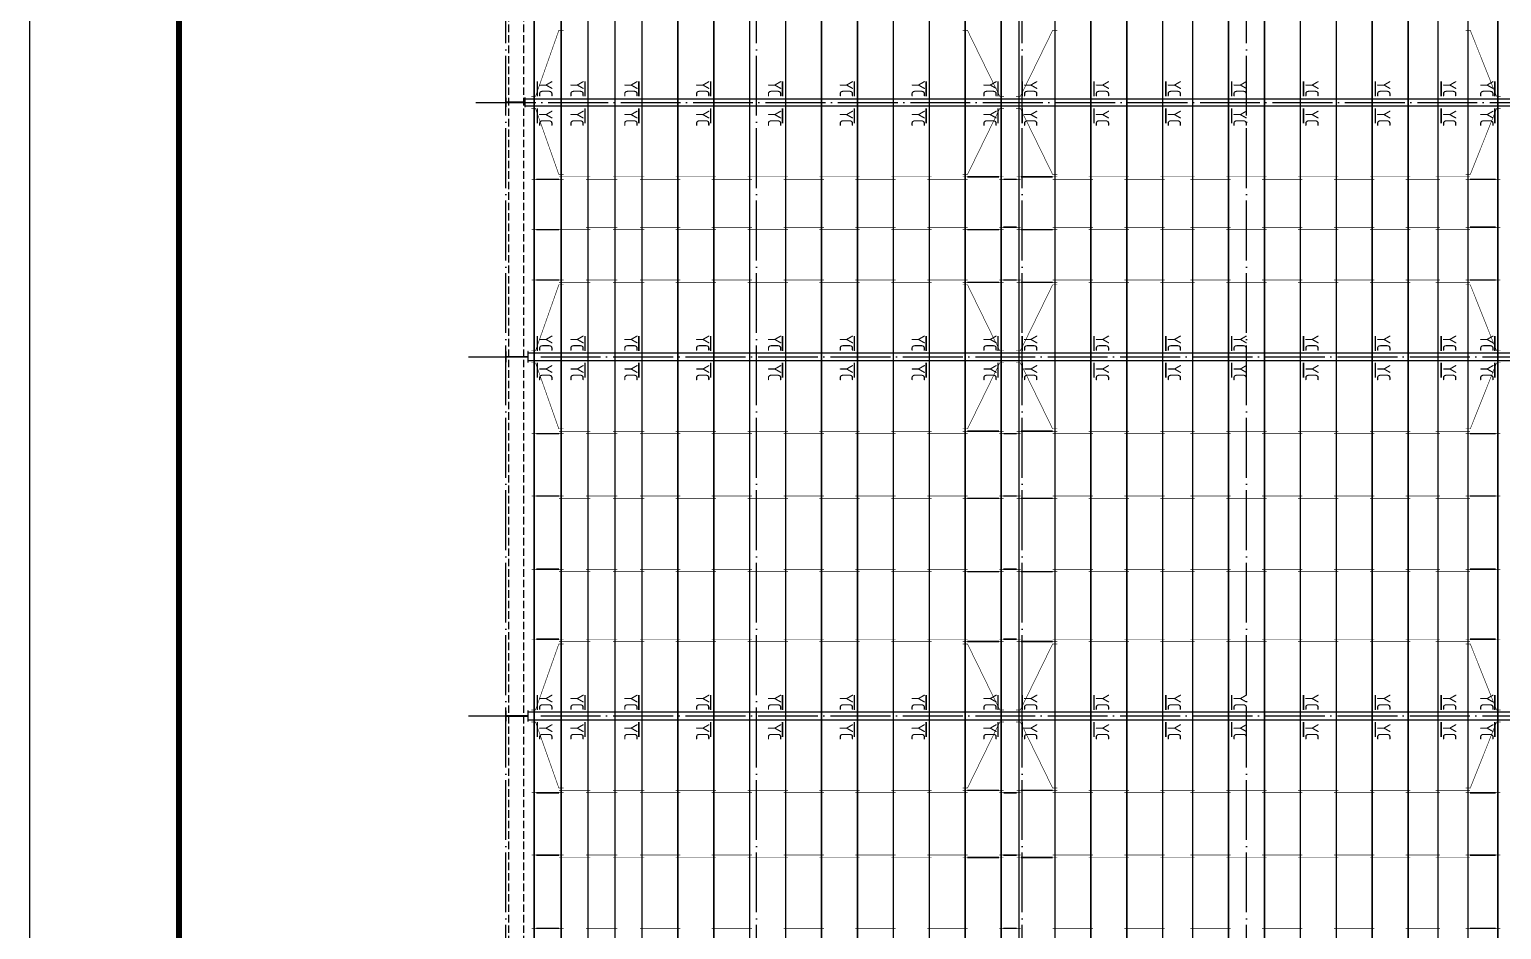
# Model space of a CAD drawing. Extents: x 69728788 to 150676229, y 15322671 to 43663798.
# Drawn here: x 75107584 to 75156773, y 20312948 to 20343024 of the extents above; entities that cross this region are included whole.
import ezdxf

# ---------------------------------------------------------------- set-up
doc = ezdxf.new("R2010")
doc.units = 0
doc.header["$LTSCALE"] = 1000
doc.header["$MEASUREMENT"] = 0
doc.linetypes.add('DASH', pattern=[0.35, 0.25, -0.1])
doc.linetypes.add('DOTE', pattern=[2.42, 2, -0.2, 0.02, -0.2])
for name, color, linetype in [('10014', 2, 'CONTINUOUS'), ('DOTE', 251, 'DOTE'), ('PUB_TITLE', 4, 'CONTINUOUS'), ('屋面隅撑', 1, 'CONTINUOUS'), ('檩条拉条', 253, 'CONTINUOUS'), ('钢柱', 3, 'CONTINUOUS'), ('钢梁', 97, 'CONTINUOUS')]:
    doc.layers.add(name, color=color, linetype=linetype)
doc.styles.add('TSSD_Rein', font='atssdeng.shx', dxfattribs={"width": 0.7, "bigfont": 'atssdchn.shx'})

msp = doc.modelspace()

# ---------------------------------------------------------------- linework, layer by layer
at = {"layer": '10014', "linetype": 'DASH'}
for points in [[(75123604.6, 20297085.2), (75123604.6, 20390085.2)], [(75124104.6, 20297085.2), (75124104.6, 20390085.2)]]:
    msp.add_lwpolyline(points, dxfattribs=at)
at = {"layer": '10014', "const_width": 50}
for points in [[(75124450.3, 20297085.2), (75124450.3, 20390085.2)], [(75125350.3, 20297085.2), (75125350.3, 20390085.2)], [(75126250.3, 20297085.2), (75126250.3, 20390085.2)], [(75127150.3, 20297085.2), (75127150.3, 20390085.2)], [(75128050.3, 20297085.2), (75128050.3, 20390085.2)], [(75129250.3, 20297085.2), (75129250.3, 20390085.2)], [(75130450.3, 20297085.2), (75130450.3, 20390085.2)], [(75131650.3, 20297085.2), (75131650.3, 20390085.2)], [(75132850.3, 20297085.2), (75132850.3, 20390085.2)], [(75134050.3, 20297085.2), (75134050.3, 20390085.2)], [(75135250.3, 20297085.2), (75135250.3, 20390085.2)], [(75136450.3, 20297085.2), (75136450.3, 20390085.2)], [(75137650.3, 20297085.2), (75137650.3, 20390085.2)], [(75138850.3, 20297085.2), (75138850.3, 20390085.2)], [(75140050.3, 20297085.2), (75140050.3, 20390085.2)], [(75140650.3, 20297085.2), (75140650.3, 20390085.2)], [(75141850.3, 20297085.2), (75141850.3, 20390085.2)], [(75143050.3, 20297085.2), (75143050.3, 20390085.2)], [(75144250.3, 20297085.2), (75144250.3, 20390085.2)], [(75145450.3, 20297085.2), (75145450.3, 20390085.2)], [(75146450.3, 20297085.2), (75146450.3, 20390085.2)], [(75147650.3, 20297085.2), (75147650.3, 20390085.2)], [(75148850.3, 20297085.2), (75148850.3, 20390085.2)], [(75150050.3, 20297085.2), (75150050.3, 20390085.2)], [(75151250.3, 20297085.2), (75151250.3, 20390085.2)], [(75152450.3, 20297085.2), (75152450.3, 20390085.2)], [(75153650.3, 20297085.2), (75153650.3, 20390085.2)], [(75154650.3, 20297085.2), (75154650.3, 20390085.2)], [(75155650.3, 20297085.2), (75155650.3, 20390085.2)], [(75156650.3, 20297085.2), (75156650.3, 20390085.2)]]:
    msp.add_lwpolyline(points, dxfattribs=at)
at = {"layer": 'DOTE'}
for p, q in [((75123500.5, 20296585.2), (75123500.5, 20390585.2)), ((75131875.5, 20296585.2), (75131875.5, 20378735.9)), ((75140750.5, 20296585.2), (75140750.5, 20378725.4)), ((75148250.5, 20296585.2), (75148250.5, 20376808.7)), ((75122500.5, 20340585.2), (75232250.5, 20340585.2)), ((75122250.5, 20332085.2), (75232225.5, 20332085.2)), ((75122250.5, 20320085.2), (75232250.5, 20320085.2))]:
    msp.add_line(p, q, dxfattribs=at)
at = {"layer": 'PUB_TITLE'}
msp.add_lwpolyline([(75107584.3, 20282902.8), (75275784.3, 20282902.8), (75275784.3, 20401702.8), (75107584.3, 20401702.8)], close=True, dxfattribs=at)
at = {"layer": 'PUB_TITLE', "const_width": 200}
msp.add_lwpolyline([(75112584.3, 20284902.8), (75273784.3, 20284902.8), (75273784.3, 20399702.8), (75112584.3, 20399702.8)], close=True, dxfattribs=at)
at = {"layer": '屋面隅撑', "const_width": 50}
for points in [[(75124553.5, 20340785.2), (75124553.5, 20341285.2)], [(75126147.2, 20340785.2), (75126147.2, 20341285.2)], [(75127947.2, 20340785.2), (75127947.2, 20341285.2)], [(75130347.2, 20340785.2), (75130347.2, 20341285.2)], [(75132747.2, 20340785.2), (75132747.2, 20341285.2)], [(75135147.2, 20340785.2), (75135147.2, 20341285.2)], [(75137547.2, 20340785.2), (75137547.2, 20341285.2)], [(75139947.2, 20340785.2), (75139947.2, 20341285.2)], [(75140753.5, 20340785.2), (75140753.5, 20341285.2)], [(75143153.5, 20340785.2), (75143153.5, 20341285.2)], [(75145553.5, 20340785.2), (75145553.5, 20341285.2)], [(75147753.5, 20340785.2), (75147753.5, 20341285.2)], [(75150153.5, 20340785.2), (75150153.5, 20341285.2)], [(75152553.5, 20340785.2), (75152553.5, 20341285.2)], [(75154753.5, 20340785.2), (75154753.5, 20341285.2)], [(75156547.2, 20340785.2), (75156547.2, 20341285.2)], [(75124553.5, 20340385.2), (75124553.5, 20339885.2)], [(75126147.2, 20340385.2), (75126147.2, 20339885.2)], [(75127947.2, 20340385.2), (75127947.2, 20339885.2)], [(75130347.2, 20340385.2), (75130347.2, 20339885.2)], [(75132747.2, 20340385.2), (75132747.2, 20339885.2)], [(75135147.2, 20340385.2), (75135147.2, 20339885.2)], [(75137547.2, 20340385.2), (75137547.2, 20339885.2)], [(75139947.2, 20340385.2), (75139947.2, 20339885.2)], [(75140753.5, 20340385.2), (75140753.5, 20339885.2)], [(75143153.5, 20340385.2), (75143153.5, 20339885.2)], [(75145553.5, 20340385.2), (75145553.5, 20339885.2)], [(75147753.5, 20340385.2), (75147753.5, 20339885.2)], [(75150153.5, 20340385.2), (75150153.5, 20339885.2)], [(75152553.5, 20340385.2), (75152553.5, 20339885.2)], [(75154753.5, 20340385.2), (75154753.5, 20339885.2)], [(75156547.2, 20340385.2), (75156547.2, 20339885.2)], [(75124553.5, 20332285.2), (75124553.5, 20332785.2)], [(75126147.2, 20332285.2), (75126147.2, 20332785.2)], [(75127947.2, 20332285.2), (75127947.2, 20332785.2)], [(75130347.2, 20332285.2), (75130347.2, 20332785.2)], [(75132747.2, 20332285.2), (75132747.2, 20332785.2)], [(75135147.2, 20332285.2), (75135147.2, 20332785.2)], [(75137547.2, 20332285.2), (75137547.2, 20332785.2)], [(75139947.2, 20332285.2), (75139947.2, 20332785.2)], [(75140753.5, 20332285.2), (75140753.5, 20332785.2)], [(75143153.5, 20332285.2), (75143153.5, 20332785.2)], [(75145553.5, 20332285.2), (75145553.5, 20332785.2)], [(75147753.5, 20332285.2), (75147753.5, 20332785.2)], [(75150153.5, 20332285.2), (75150153.5, 20332785.2)], [(75152553.5, 20332285.2), (75152553.5, 20332785.2)], [(75154753.5, 20332285.2), (75154753.5, 20332785.2)], [(75156547.2, 20332285.2), (75156547.2, 20332785.2)], [(75124553.5, 20331885.2), (75124553.5, 20331385.2)], [(75126147.2, 20331885.2), (75126147.2, 20331385.2)], [(75127947.2, 20331885.2), (75127947.2, 20331385.2)], [(75130347.2, 20331885.2), (75130347.2, 20331385.2)], [(75132747.2, 20331885.2), (75132747.2, 20331385.2)], [(75135147.2, 20331885.2), (75135147.2, 20331385.2)], [(75137547.2, 20331885.2), (75137547.2, 20331385.2)], [(75139947.2, 20331885.2), (75139947.2, 20331385.2)], [(75140753.5, 20331885.2), (75140753.5, 20331385.2)], [(75143153.5, 20331885.2), (75143153.5, 20331385.2)], [(75145553.5, 20331885.2), (75145553.5, 20331385.2)], [(75147753.5, 20331885.2), (75147753.5, 20331385.2)], [(75150153.5, 20331885.2), (75150153.5, 20331385.2)], [(75152553.5, 20331885.2), (75152553.5, 20331385.2)], [(75154753.5, 20331885.2), (75154753.5, 20331385.2)], [(75156547.2, 20331885.2), (75156547.2, 20331385.2)], [(75124553.5, 20320285.2), (75124553.5, 20320785.2)], [(75126147.2, 20320285.2), (75126147.2, 20320785.2)], [(75127947.2, 20320285.2), (75127947.2, 20320785.2)], [(75130347.2, 20320285.2), (75130347.2, 20320785.2)], [(75132747.2, 20320285.2), (75132747.2, 20320785.2)], [(75135147.2, 20320285.2), (75135147.2, 20320785.2)], [(75137547.2, 20320285.2), (75137547.2, 20320785.2)], [(75139947.2, 20320285.2), (75139947.2, 20320785.2)], [(75140753.5, 20320285.2), (75140753.5, 20320785.2)], [(75143153.5, 20320285.2), (75143153.5, 20320785.2)], [(75145553.5, 20320285.2), (75145553.5, 20320785.2)], [(75147753.5, 20320285.2), (75147753.5, 20320785.2)], [(75150153.5, 20320285.2), (75150153.5, 20320785.2)], [(75152553.5, 20320285.2), (75152553.5, 20320785.2)], [(75154753.5, 20320285.2), (75154753.5, 20320785.2)], [(75156547.2, 20320285.2), (75156547.2, 20320785.2)], [(75124553.5, 20319885.2), (75124553.5, 20319385.2)], [(75126147.2, 20319885.2), (75126147.2, 20319385.2)], [(75127947.2, 20319885.2), (75127947.2, 20319385.2)], [(75130347.2, 20319885.2), (75130347.2, 20319385.2)], [(75132747.2, 20319885.2), (75132747.2, 20319385.2)], [(75135147.2, 20319885.2), (75135147.2, 20319385.2)], [(75137547.2, 20319885.2), (75137547.2, 20319385.2)], [(75139947.2, 20319885.2), (75139947.2, 20319385.2)], [(75140753.5, 20319885.2), (75140753.5, 20319385.2)], [(75143153.5, 20319885.2), (75143153.5, 20319385.2)], [(75145553.5, 20319885.2), (75145553.5, 20319385.2)], [(75147753.5, 20319885.2), (75147753.5, 20319385.2)], [(75150153.5, 20319885.2), (75150153.5, 20319385.2)], [(75152553.5, 20319885.2), (75152553.5, 20319385.2)], [(75154753.5, 20319885.2), (75154753.5, 20319385.2)], [(75156547.2, 20319885.2), (75156547.2, 20319385.2)]]:
    msp.add_lwpolyline(points, dxfattribs=at)
at = {"layer": '檩条拉条', "color": 1}
for points, const_width in [([(75124352.4, 20340785.2), (75124493.2, 20340785.2), (75125272.7, 20342991.8), (75125429.4, 20342991.8)], 20), ([(75140148.3, 20340785.2), (75140007.5, 20340785.2), (75138928, 20342991.8), (75138771.3, 20342991.8)], 20), ([(75140552.4, 20340785.2), (75140693.2, 20340785.2), (75141772.7, 20342991.8), (75141929.4, 20342991.8)], 20), ([(75156748.3, 20340785.2), (75156607.5, 20340785.2), (75155728, 20342991.8), (75155571.3, 20342991.8)], 20), ([(75124352.4, 20340385.2), (75124493.2, 20340385.2), (75125272.7, 20338178.6), (75125429.4, 20338178.6)], 20), ([(75140148.3, 20340385.2), (75140007.5, 20340385.2), (75138928, 20338178.6), (75138771.3, 20338178.6)], 20), ([(75140552.4, 20340385.2), (75140693.2, 20340385.2), (75141772.7, 20338178.6), (75141929.4, 20338178.6)], 20), ([(75156748.3, 20340385.2), (75156607.5, 20340385.2), (75155728, 20338178.6), (75155571.3, 20338178.6)], 20), ([(75125429.4, 20338018.6), (75124365.7, 20338018.6)], 20), ([(75124519.3, 20338018.6), (75125279.1, 20338018.6)], 50), ([(75126329, 20338098.6), (75125280.9, 20338098.6)], 20), ([(75127229, 20338018.6), (75126180.9, 20338018.6)], 20), ([(75128129, 20338098.6), (75127080.9, 20338098.6)], 20), ([(75129329, 20338018.6), (75127980.9, 20338018.6)], 20), ([(75130529, 20338098.6), (75129180.9, 20338098.6)], 20), ([(75131729, 20338018.6), (75130380.9, 20338018.6)], 20), ([(75132929, 20338098.6), (75131580.9, 20338098.6)], 20), ([(75134129, 20338018.6), (75132780.9, 20338018.6)], 20), ([(75135329, 20338098.6), (75133980.9, 20338098.6)], 20), ([(75136529, 20338018.6), (75135180.9, 20338018.6)], 20), ([(75137729, 20338098.6), (75136380.9, 20338098.6)], 20), ([(75138929, 20338018.6), (75137580.9, 20338018.6)], 20), ([(75138771.3, 20338098.6), (75140135, 20338098.6)], 20), ([(75139981.3, 20338098.6), (75138921.6, 20338098.6)], 50), ([(75140699.5, 20338018.6), (75139996.5, 20338018.6)], 20), ([(75140699.5, 20338018.6), (75139996.5, 20338018.6)], 20), ([(75140699.5, 20338018.6), (75139996.5, 20338018.6)], 20), ([(75140001.2, 20338018.6), (75140704.2, 20338018.6)], 20), ([(75140001.2, 20338018.6), (75140704.2, 20338018.6)], 20), ([(75140576.1, 20338018.6), (75140137.9, 20338018.6)], 50), ([(75141929.4, 20338098.6), (75140565.7, 20338098.6)], 20), ([(75140719.3, 20338098.6), (75141779.1, 20338098.6)], 50), ([(75141771.7, 20338018.6), (75143119.8, 20338018.6)], 20), ([(75142971.7, 20338098.6), (75144319.8, 20338098.6)], 20), ([(75144171.7, 20338018.6), (75145519.8, 20338018.6)], 20), ([(75145371.7, 20338098.6), (75146519.8, 20338098.6)], 20), ([(75146371.7, 20338018.6), (75147719.8, 20338018.6)], 20), ([(75147571.7, 20338098.6), (75148919.8, 20338098.6)], 20), ([(75148771.7, 20338018.6), (75150119.8, 20338018.6)], 20), ([(75149971.7, 20338098.6), (75151319.8, 20338098.6)], 20), ([(75151171.7, 20338018.6), (75152519.8, 20338018.6)], 20), ([(75152371.7, 20338098.6), (75153719.8, 20338098.6)], 20), ([(75153571.7, 20338018.6), (75154719.8, 20338018.6)], 20), ([(75154571.7, 20338098.6), (75155719.8, 20338098.6)], 20), ([(75155571.3, 20338018.6), (75156735, 20338018.6)], 20), ([(75156581.3, 20338018.6), (75155721.6, 20338018.6)], 50), ([(75140124.6, 20336415.2), (75140562.8, 20336415.2)], 50), ([(75140124.6, 20336415.2), (75140562.8, 20336415.2)], 50), ([(75140124.6, 20336415.2), (75140562.8, 20336415.2)], 50), ([(75140576.1, 20336415.2), (75140137.9, 20336415.2)], 50), ([(75140576.1, 20336415.2), (75140137.9, 20336415.2)], 50), ([(75156581.3, 20336415.2), (75155721.6, 20336415.2)], 50), ([(75125429.4, 20336335.2), (75124365.7, 20336335.2)], 20), ([(75124519.3, 20336335.2), (75125279.1, 20336335.2)], 50), ([(75126329, 20336335.2), (75125280.9, 20336335.2)], 20), ([(75127229, 20336415.2), (75126180.9, 20336415.2)], 20), ([(75128129, 20336335.2), (75127080.9, 20336335.2)], 20), ([(75129329, 20336415.2), (75127980.9, 20336415.2)], 20), ([(75130529, 20336335.2), (75129180.9, 20336335.2)], 20), ([(75131729, 20336415.2), (75130380.9, 20336415.2)], 20), ([(75132929, 20336335.2), (75131580.9, 20336335.2)], 20), ([(75134129, 20336415.2), (75132780.9, 20336415.2)], 20), ([(75135329, 20336335.2), (75133980.9, 20336335.2)], 20), ([(75136529, 20336415.2), (75135180.9, 20336415.2)], 20), ([(75137729, 20336335.2), (75136380.9, 20336335.2)], 20), ([(75138929, 20336415.2), (75137580.9, 20336415.2)], 20), ([(75138771.3, 20336335.2), (75140135, 20336335.2)], 20), ([(75139981.3, 20336335.2), (75138921.6, 20336335.2)], 50), ([(75140699.5, 20336415.2), (75139996.5, 20336415.2)], 20), ([(75140699.5, 20336415.2), (75139996.5, 20336415.2)], 20), ([(75140001.2, 20336415.2), (75140704.2, 20336415.2)], 20), ([(75141929.4, 20336335.2), (75140565.7, 20336335.2)], 20), ([(75140719.3, 20336335.2), (75141779.1, 20336335.2)], 50), ([(75141771.7, 20336415.2), (75143119.8, 20336415.2)], 20), ([(75142971.7, 20336335.2), (75144319.8, 20336335.2)], 20), ([(75144171.7, 20336415.2), (75145519.8, 20336415.2)], 20), ([(75145371.7, 20336335.2), (75146519.8, 20336335.2)], 20), ([(75146371.7, 20336415.2), (75147719.8, 20336415.2)], 20), ([(75147571.7, 20336335.2), (75148919.8, 20336335.2)], 20), ([(75148771.7, 20336415.2), (75150119.8, 20336415.2)], 20), ([(75149971.7, 20336335.2), (75151319.8, 20336335.2)], 20), ([(75151171.7, 20336415.2), (75152519.8, 20336415.2)], 20), ([(75152371.7, 20336335.2), (75153719.8, 20336335.2)], 20), ([(75153571.7, 20336415.2), (75154719.8, 20336415.2)], 20), ([(75154571.7, 20336335.2), (75155719.8, 20336335.2)], 20), ([(75155571.3, 20336415.2), (75156735, 20336415.2)], 20), ([(75124352.4, 20332285.2), (75124493.2, 20332285.2), (75125272.7, 20334491.8), (75125429.4, 20334491.8)], 20), ([(75125429.4, 20334651.8), (75124365.7, 20334651.8)], 20), ([(75124519.3, 20334651.8), (75125279.1, 20334651.8)], 50), ([(75126329, 20334571.8), (75125280.9, 20334571.8)], 20), ([(75127229, 20334651.8), (75126180.9, 20334651.8)], 20), ([(75128129, 20334571.8), (75127080.9, 20334571.8)], 20), ([(75129329, 20334651.8), (75127980.9, 20334651.8)], 20), ([(75130529, 20334571.8), (75129180.9, 20334571.8)], 20), ([(75131729, 20334651.8), (75130380.9, 20334651.8)], 20), ([(75132929, 20334571.8), (75131580.9, 20334571.8)], 20), ([(75134129, 20334651.8), (75132780.9, 20334651.8)], 20), ([(75135329, 20334571.8), (75133980.9, 20334571.8)], 20), ([(75136529, 20334651.8), (75135180.9, 20334651.8)], 20), ([(75137729, 20334571.8), (75136380.9, 20334571.8)], 20), ([(75138929, 20334651.8), (75137580.9, 20334651.8)], 20), ([(75138771.3, 20334571.8), (75140135, 20334571.8)], 20), ([(75140148.3, 20332285.2), (75140007.5, 20332285.2), (75138928, 20334491.8), (75138771.3, 20334491.8)], 20), ([(75139981.3, 20334571.8), (75138921.6, 20334571.8)], 50), ([(75140699.5, 20334651.8), (75139996.5, 20334651.8)], 20), ([(75140699.5, 20334651.8), (75139996.5, 20334651.8)], 20), ([(75140001.2, 20334651.8), (75140704.2, 20334651.8)], 20), ([(75140124.6, 20334651.8), (75140562.8, 20334651.8)], 50), ([(75140124.6, 20334651.8), (75140562.8, 20334651.8)], 50), ([(75140124.6, 20334651.8), (75140562.8, 20334651.8)], 50), ([(75140576.1, 20334651.8), (75140137.9, 20334651.8)], 50), ([(75140576.1, 20334651.8), (75140137.9, 20334651.8)], 50), ([(75140552.4, 20332285.2), (75140693.2, 20332285.2), (75141772.7, 20334491.8), (75141929.4, 20334491.8)], 20), ([(75141929.4, 20334571.8), (75140565.7, 20334571.8)], 20), ([(75140719.3, 20334571.8), (75141779.1, 20334571.8)], 50), ([(75141771.7, 20334651.8), (75143119.8, 20334651.8)], 20), ([(75142971.7, 20334571.8), (75144319.8, 20334571.8)], 20), ([(75144171.7, 20334651.8), (75145519.8, 20334651.8)], 20), ([(75145371.7, 20334571.8), (75146519.8, 20334571.8)], 20), ([(75146371.7, 20334651.8), (75147719.8, 20334651.8)], 20), ([(75147571.7, 20334571.8), (75148919.8, 20334571.8)], 20), ([(75148771.7, 20334651.8), (75150119.8, 20334651.8)], 20), ([(75149971.7, 20334571.8), (75151319.8, 20334571.8)], 20), ([(75151171.7, 20334651.8), (75152519.8, 20334651.8)], 20), ([(75152371.7, 20334571.8), (75153719.8, 20334571.8)], 20), ([(75153571.7, 20334651.8), (75154719.8, 20334651.8)], 20), ([(75154571.7, 20334571.8), (75155719.8, 20334571.8)], 20), ([(75155571.3, 20334651.8), (75156735, 20334651.8)], 20), ([(75156748.3, 20332285.2), (75156607.5, 20332285.2), (75155728, 20334491.8), (75155571.3, 20334491.8)], 20), ([(75156581.3, 20334651.8), (75155721.6, 20334651.8)], 50), ([(75124352.4, 20331885.2), (75124493.2, 20331885.2), (75125272.7, 20329678.6), (75125429.4, 20329678.6)], 20), ([(75140148.3, 20331885.2), (75140007.5, 20331885.2), (75138928, 20329678.6), (75138771.3, 20329678.6)], 20), ([(75140552.4, 20331885.2), (75140693.2, 20331885.2), (75141772.7, 20329678.6), (75141929.4, 20329678.6)], 20), ([(75156748.3, 20331885.2), (75156607.5, 20331885.2), (75155728, 20329678.6), (75155571.3, 20329678.6)], 20), ([(75126329, 20329598.6), (75125280.9, 20329598.6)], 20), ([(75128129, 20329598.6), (75127080.9, 20329598.6)], 20), ([(75130529, 20329598.6), (75129180.9, 20329598.6)], 20), ([(75132929, 20329598.6), (75131580.9, 20329598.6)], 20), ([(75135329, 20329598.6), (75133980.9, 20329598.6)], 20), ([(75137729, 20329598.6), (75136380.9, 20329598.6)], 20), ([(75138771.3, 20329598.6), (75140135, 20329598.6)], 20), ([(75139981.3, 20329598.6), (75138921.6, 20329598.6)], 50), ([(75141929.4, 20329598.6), (75140565.7, 20329598.6)], 20), ([(75140719.3, 20329598.6), (75141779.1, 20329598.6)], 50), ([(75142971.7, 20329598.6), (75144319.8, 20329598.6)], 20), ([(75145371.7, 20329598.6), (75146519.8, 20329598.6)], 20), ([(75147571.7, 20329598.6), (75148919.8, 20329598.6)], 20), ([(75149971.7, 20329598.6), (75151319.8, 20329598.6)], 20), ([(75152371.7, 20329598.6), (75153719.8, 20329598.6)], 20), ([(75154571.7, 20329598.6), (75155719.8, 20329598.6)], 20), ([(75125429.4, 20329518.6), (75124365.7, 20329518.6)], 20), ([(75124519.3, 20329518.6), (75125279.1, 20329518.6)], 50), ([(75127229, 20329518.6), (75126180.9, 20329518.6)], 20), ([(75129329, 20329518.6), (75127980.9, 20329518.6)], 20), ([(75131729, 20329518.6), (75130380.9, 20329518.6)], 20), ([(75134129, 20329518.6), (75132780.9, 20329518.6)], 20), ([(75136529, 20329518.6), (75135180.9, 20329518.6)], 20), ([(75138929, 20329518.6), (75137580.9, 20329518.6)], 20), ([(75140699.5, 20329518.6), (75139996.5, 20329518.6)], 20), ([(75140699.5, 20329518.6), (75139996.5, 20329518.6)], 20), ([(75140699.5, 20329518.6), (75139996.5, 20329518.6)], 20), ([(75140001.2, 20329518.6), (75140704.2, 20329518.6)], 20), ([(75140001.2, 20329518.6), (75140704.2, 20329518.6)], 20), ([(75140576.1, 20329518.6), (75140137.9, 20329518.6)], 50), ([(75141771.7, 20329518.6), (75143119.8, 20329518.6)], 20), ([(75144171.7, 20329518.6), (75145519.8, 20329518.6)], 20), ([(75146371.7, 20329518.6), (75147719.8, 20329518.6)], 20), ([(75148771.7, 20329518.6), (75150119.8, 20329518.6)], 20), ([(75151171.7, 20329518.6), (75152519.8, 20329518.6)], 20), ([(75153571.7, 20329518.6), (75154719.8, 20329518.6)], 20), ([(75155571.3, 20329518.6), (75156735, 20329518.6)], 20), ([(75156581.3, 20329518.6), (75155721.6, 20329518.6)], 50), ([(75125429.4, 20327435.2), (75124365.7, 20327435.2)], 20), ([(75124519.3, 20327435.2), (75125279.1, 20327435.2)], 50), ([(75126329, 20327355.2), (75125280.9, 20327355.2)], 20), ([(75127229, 20327435.2), (75126180.9, 20327435.2)], 20), ([(75128129, 20327355.2), (75127080.9, 20327355.2)], 20), ([(75129329, 20327435.2), (75127980.9, 20327435.2)], 20), ([(75130529, 20327355.2), (75129180.9, 20327355.2)], 20), ([(75131729, 20327435.2), (75130380.9, 20327435.2)], 20), ([(75132929, 20327355.2), (75131580.9, 20327355.2)], 20), ([(75134129, 20327435.2), (75132780.9, 20327435.2)], 20), ([(75135329, 20327355.2), (75133980.9, 20327355.2)], 20), ([(75136529, 20327435.2), (75135180.9, 20327435.2)], 20), ([(75137729, 20327355.2), (75136380.9, 20327355.2)], 20), ([(75138929, 20327435.2), (75137580.9, 20327435.2)], 20), ([(75138771.3, 20327355.2), (75140135, 20327355.2)], 20), ([(75139981.3, 20327355.2), (75138921.6, 20327355.2)], 50), ([(75140699.5, 20327435.2), (75139996.5, 20327435.2)], 20), ([(75140699.5, 20327435.2), (75139996.5, 20327435.2)], 20), ([(75140001.2, 20327435.2), (75140704.2, 20327435.2)], 20), ([(75140124.6, 20327435.2), (75140562.8, 20327435.2)], 50), ([(75140124.6, 20327435.2), (75140562.8, 20327435.2)], 50), ([(75140124.6, 20327435.2), (75140562.8, 20327435.2)], 50), ([(75140576.1, 20327435.2), (75140137.9, 20327435.2)], 50), ([(75140576.1, 20327435.2), (75140137.9, 20327435.2)], 50), ([(75141929.4, 20327355.2), (75140565.7, 20327355.2)], 20), ([(75140719.3, 20327355.2), (75141779.1, 20327355.2)], 50), ([(75141771.7, 20327435.2), (75143119.8, 20327435.2)], 20), ([(75142971.7, 20327355.2), (75144319.8, 20327355.2)], 20), ([(75144171.7, 20327435.2), (75145519.8, 20327435.2)], 20), ([(75145371.7, 20327355.2), (75146519.8, 20327355.2)], 20), ([(75146371.7, 20327435.2), (75147719.8, 20327435.2)], 20), ([(75147571.7, 20327355.2), (75148919.8, 20327355.2)], 20), ([(75148771.7, 20327435.2), (75150119.8, 20327435.2)], 20), ([(75149971.7, 20327355.2), (75151319.8, 20327355.2)], 20), ([(75151171.7, 20327435.2), (75152519.8, 20327435.2)], 20), ([(75152371.7, 20327355.2), (75153719.8, 20327355.2)], 20), ([(75153571.7, 20327435.2), (75154719.8, 20327435.2)], 20), ([(75154571.7, 20327355.2), (75155719.8, 20327355.2)], 20), ([(75155571.3, 20327435.2), (75156735, 20327435.2)], 20), ([(75156581.3, 20327435.2), (75155721.6, 20327435.2)], 50), ([(75125429.4, 20324988.4), (75124365.7, 20324988.4)], 20), ([(75124519.3, 20324988.4), (75125279.1, 20324988.4)], 50), ([(75126329, 20324908.4), (75125280.9, 20324908.4)], 20), ([(75127229, 20324988.4), (75126180.9, 20324988.4)], 20), ([(75128129, 20324908.4), (75127080.9, 20324908.4)], 20), ([(75129329, 20324988.4), (75127980.9, 20324988.4)], 20), ([(75130529, 20324908.4), (75129180.9, 20324908.4)], 20), ([(75131729, 20324988.4), (75130380.9, 20324988.4)], 20), ([(75132929, 20324908.4), (75131580.9, 20324908.4)], 20), ([(75134129, 20324988.4), (75132780.9, 20324988.4)], 20), ([(75135329, 20324908.4), (75133980.9, 20324908.4)], 20), ([(75136529, 20324988.4), (75135180.9, 20324988.4)], 20), ([(75137729, 20324908.4), (75136380.9, 20324908.4)], 20), ([(75138929, 20324988.4), (75137580.9, 20324988.4)], 20), ([(75138771.3, 20324908.4), (75140135, 20324908.4)], 20), ([(75139981.3, 20324908.4), (75138921.6, 20324908.4)], 50), ([(75140699.5, 20324988.4), (75139996.5, 20324988.4)], 20), ([(75140699.5, 20324988.4), (75139996.5, 20324988.4)], 20), ([(75140001.2, 20324988.4), (75140704.2, 20324988.4)], 20), ([(75140124.6, 20324988.4), (75140562.8, 20324988.4)], 50), ([(75140124.6, 20324988.4), (75140562.8, 20324988.4)], 50), ([(75140124.6, 20324988.4), (75140562.8, 20324988.4)], 50), ([(75140576.1, 20324988.4), (75140137.9, 20324988.4)], 50), ([(75140576.1, 20324988.4), (75140137.9, 20324988.4)], 50), ([(75141929.4, 20324908.4), (75140565.7, 20324908.4)], 20), ([(75140719.3, 20324908.4), (75141779.1, 20324908.4)], 50), ([(75141771.7, 20324988.4), (75143119.8, 20324988.4)], 20), ([(75142971.7, 20324908.4), (75144319.8, 20324908.4)], 20), ([(75144171.7, 20324988.4), (75145519.8, 20324988.4)], 20), ([(75145371.7, 20324908.4), (75146519.8, 20324908.4)], 20), ([(75146371.7, 20324988.4), (75147719.8, 20324988.4)], 20), ([(75147571.7, 20324908.4), (75148919.8, 20324908.4)], 20), ([(75148771.7, 20324988.4), (75150119.8, 20324988.4)], 20), ([(75149971.7, 20324908.4), (75151319.8, 20324908.4)], 20), ([(75151171.7, 20324988.4), (75152519.8, 20324988.4)], 20), ([(75152371.7, 20324908.4), (75153719.8, 20324908.4)], 20), ([(75153571.7, 20324988.4), (75154719.8, 20324988.4)], 20), ([(75154571.7, 20324908.4), (75155719.8, 20324908.4)], 20), ([(75155571.3, 20324988.4), (75156735, 20324988.4)], 20), ([(75156581.3, 20324988.4), (75155721.6, 20324988.4)], 50), ([(75124519.3, 20322651.8), (75125279.1, 20322651.8)], 50), ([(75140124.6, 20322651.8), (75140562.8, 20322651.8)], 50), ([(75140124.6, 20322651.8), (75140562.8, 20322651.8)], 50), ([(75140124.6, 20322651.8), (75140562.8, 20322651.8)], 50), ([(75140576.1, 20322651.8), (75140137.9, 20322651.8)], 50), ([(75140576.1, 20322651.8), (75140137.9, 20322651.8)], 50), ([(75156581.3, 20322651.8), (75155721.6, 20322651.8)], 50), ([(75124352.4, 20320285.2), (75124493.2, 20320285.2), (75125272.7, 20322491.8), (75125429.4, 20322491.8)], 20), ([(75125429.4, 20322651.8), (75124365.7, 20322651.8)], 20), ([(75126329, 20322571.8), (75125280.9, 20322571.8)], 20), ([(75127229, 20322651.8), (75126180.9, 20322651.8)], 20), ([(75128129, 20322571.8), (75127080.9, 20322571.8)], 20), ([(75129329, 20322651.8), (75127980.9, 20322651.8)], 20), ([(75130529, 20322571.8), (75129180.9, 20322571.8)], 20), ([(75131729, 20322651.8), (75130380.9, 20322651.8)], 20), ([(75132929, 20322571.8), (75131580.9, 20322571.8)], 20), ([(75134129, 20322651.8), (75132780.9, 20322651.8)], 20), ([(75135329, 20322571.8), (75133980.9, 20322571.8)], 20), ([(75136529, 20322651.8), (75135180.9, 20322651.8)], 20), ([(75137729, 20322571.8), (75136380.9, 20322571.8)], 20), ([(75138929, 20322651.8), (75137580.9, 20322651.8)], 20), ([(75138771.3, 20322571.8), (75140135, 20322571.8)], 20), ([(75140148.3, 20320285.2), (75140007.5, 20320285.2), (75138928, 20322491.8), (75138771.3, 20322491.8)], 20), ([(75139981.3, 20322571.8), (75138921.6, 20322571.8)], 50), ([(75140699.5, 20322651.8), (75139996.5, 20322651.8)], 20), ([(75140699.5, 20322651.8), (75139996.5, 20322651.8)], 20), ([(75140001.2, 20322651.8), (75140704.2, 20322651.8)], 20), ([(75140552.4, 20320285.2), (75140693.2, 20320285.2), (75141772.7, 20322491.8), (75141929.4, 20322491.8)], 20), ([(75141929.4, 20322571.8), (75140565.7, 20322571.8)], 20), ([(75140719.3, 20322571.8), (75141779.1, 20322571.8)], 50), ([(75141771.7, 20322651.8), (75143119.8, 20322651.8)], 20), ([(75142971.7, 20322571.8), (75144319.8, 20322571.8)], 20), ([(75144171.7, 20322651.8), (75145519.8, 20322651.8)], 20), ([(75145371.7, 20322571.8), (75146519.8, 20322571.8)], 20), ([(75146371.7, 20322651.8), (75147719.8, 20322651.8)], 20), ([(75147571.7, 20322571.8), (75148919.8, 20322571.8)], 20), ([(75148771.7, 20322651.8), (75150119.8, 20322651.8)], 20), ([(75149971.7, 20322571.8), (75151319.8, 20322571.8)], 20), ([(75151171.7, 20322651.8), (75152519.8, 20322651.8)], 20), ([(75152371.7, 20322571.8), (75153719.8, 20322571.8)], 20), ([(75153571.7, 20322651.8), (75154719.8, 20322651.8)], 20), ([(75154571.7, 20322571.8), (75155719.8, 20322571.8)], 20), ([(75155571.3, 20322651.8), (75156735, 20322651.8)], 20), ([(75156748.3, 20320285.2), (75156607.5, 20320285.2), (75155728, 20322491.8), (75155571.3, 20322491.8)], 20), ([(75124352.4, 20319885.2), (75124493.2, 20319885.2), (75125272.7, 20317678.6), (75125429.4, 20317678.6)], 20), ([(75140148.3, 20319885.2), (75140007.5, 20319885.2), (75138928, 20317678.6), (75138771.3, 20317678.6)], 20), ([(75140552.4, 20319885.2), (75140693.2, 20319885.2), (75141772.7, 20317678.6), (75141929.4, 20317678.6)], 20), ([(75156748.3, 20319885.2), (75156607.5, 20319885.2), (75155728, 20317678.6), (75155571.3, 20317678.6)], 20), ([(75125429.4, 20317518.6), (75124365.7, 20317518.6)], 20), ([(75124519.3, 20317518.6), (75125279.1, 20317518.6)], 50), ([(75126329, 20317598.6), (75125280.9, 20317598.6)], 20), ([(75127229, 20317518.6), (75126180.9, 20317518.6)], 20), ([(75128129, 20317598.6), (75127080.9, 20317598.6)], 20), ([(75129329, 20317518.6), (75127980.9, 20317518.6)], 20), ([(75130529, 20317598.6), (75129180.9, 20317598.6)], 20), ([(75131729, 20317518.6), (75130380.9, 20317518.6)], 20), ([(75132929, 20317598.6), (75131580.9, 20317598.6)], 20), ([(75134129, 20317518.6), (75132780.9, 20317518.6)], 20), ([(75135329, 20317598.6), (75133980.9, 20317598.6)], 20), ([(75136529, 20317518.6), (75135180.9, 20317518.6)], 20), ([(75137729, 20317598.6), (75136380.9, 20317598.6)], 20), ([(75138929, 20317518.6), (75137580.9, 20317518.6)], 20), ([(75138771.3, 20317598.6), (75140135, 20317598.6)], 20), ([(75139981.3, 20317598.6), (75138921.6, 20317598.6)], 50), ([(75140699.5, 20317518.6), (75139996.5, 20317518.6)], 20), ([(75140699.5, 20317518.6), (75139996.5, 20317518.6)], 20), ([(75140699.5, 20317518.6), (75139996.5, 20317518.6)], 20), ([(75140001.2, 20317518.6), (75140704.2, 20317518.6)], 20), ([(75140001.2, 20317518.6), (75140704.2, 20317518.6)], 20), ([(75140576.1, 20317518.6), (75140137.9, 20317518.6)], 50), ([(75141929.4, 20317598.6), (75140565.7, 20317598.6)], 20), ([(75140719.3, 20317598.6), (75141779.1, 20317598.6)], 50), ([(75141771.7, 20317518.6), (75143119.8, 20317518.6)], 20), ([(75142971.7, 20317598.6), (75144319.8, 20317598.6)], 20), ([(75144171.7, 20317518.6), (75145519.8, 20317518.6)], 20), ([(75145371.7, 20317598.6), (75146519.8, 20317598.6)], 20), ([(75146371.7, 20317518.6), (75147719.8, 20317518.6)], 20), ([(75147571.7, 20317598.6), (75148919.8, 20317598.6)], 20), ([(75148771.7, 20317518.6), (75150119.8, 20317518.6)], 20), ([(75149971.7, 20317598.6), (75151319.8, 20317598.6)], 20), ([(75151171.7, 20317518.6), (75152519.8, 20317518.6)], 20), ([(75152371.7, 20317598.6), (75153719.8, 20317598.6)], 20), ([(75153571.7, 20317518.6), (75154719.8, 20317518.6)], 20), ([(75154571.7, 20317598.6), (75155719.8, 20317598.6)], 20), ([(75155571.3, 20317518.6), (75156735, 20317518.6)], 20), ([(75156581.3, 20317518.6), (75155721.6, 20317518.6)], 50), ([(75125429.4, 20315435.2), (75124365.7, 20315435.2)], 20), ([(75124519.3, 20315435.2), (75125279.1, 20315435.2)], 50), ([(75126329, 20315355.2), (75125280.9, 20315355.2)], 20), ([(75127229, 20315435.2), (75126180.9, 20315435.2)], 20), ([(75128129, 20315355.2), (75127080.9, 20315355.2)], 20), ([(75129329, 20315435.2), (75127980.9, 20315435.2)], 20), ([(75130529, 20315355.2), (75129180.9, 20315355.2)], 20), ([(75131729, 20315435.2), (75130380.9, 20315435.2)], 20), ([(75132929, 20315355.2), (75131580.9, 20315355.2)], 20), ([(75134129, 20315435.2), (75132780.9, 20315435.2)], 20), ([(75135329, 20315355.2), (75133980.9, 20315355.2)], 20), ([(75136529, 20315435.2), (75135180.9, 20315435.2)], 20), ([(75137729, 20315355.2), (75136380.9, 20315355.2)], 20), ([(75138929, 20315435.2), (75137580.9, 20315435.2)], 20), ([(75138771.3, 20315355.2), (75140135, 20315355.2)], 20), ([(75139981.3, 20315355.2), (75138921.6, 20315355.2)], 50), ([(75140699.5, 20315435.2), (75139996.5, 20315435.2)], 20), ([(75140699.5, 20315435.2), (75139996.5, 20315435.2)], 20), ([(75140001.2, 20315435.2), (75140704.2, 20315435.2)], 20), ([(75140124.6, 20315435.2), (75140562.8, 20315435.2)], 50), ([(75140124.6, 20315435.2), (75140562.8, 20315435.2)], 50), ([(75140124.6, 20315435.2), (75140562.8, 20315435.2)], 50), ([(75140576.1, 20315435.2), (75140137.9, 20315435.2)], 50), ([(75140576.1, 20315435.2), (75140137.9, 20315435.2)], 50), ([(75141929.4, 20315355.2), (75140565.7, 20315355.2)], 20), ([(75140719.3, 20315355.2), (75141779.1, 20315355.2)], 50), ([(75141771.7, 20315435.2), (75143119.8, 20315435.2)], 20), ([(75142971.7, 20315355.2), (75144319.8, 20315355.2)], 20), ([(75144171.7, 20315435.2), (75145519.8, 20315435.2)], 20), ([(75145371.7, 20315355.2), (75146519.8, 20315355.2)], 20), ([(75146371.7, 20315435.2), (75147719.8, 20315435.2)], 20), ([(75147571.7, 20315355.2), (75148919.8, 20315355.2)], 20), ([(75148771.7, 20315435.2), (75150119.8, 20315435.2)], 20), ([(75149971.7, 20315355.2), (75151319.8, 20315355.2)], 20), ([(75151171.7, 20315435.2), (75152519.8, 20315435.2)], 20), ([(75152371.7, 20315355.2), (75153719.8, 20315355.2)], 20), ([(75153571.7, 20315435.2), (75154719.8, 20315435.2)], 20), ([(75154571.7, 20315355.2), (75155719.8, 20315355.2)], 20), ([(75155571.3, 20315435.2), (75156735, 20315435.2)], 20), ([(75156581.3, 20315435.2), (75155721.6, 20315435.2)], 50), ([(75125429.4, 20312988.4), (75124365.7, 20312988.4)], 20), ([(75124519.3, 20312988.4), (75125279.1, 20312988.4)], 50), ([(75127229, 20312988.4), (75126180.9, 20312988.4)], 20), ([(75129329, 20312988.4), (75127980.9, 20312988.4)], 20), ([(75131729, 20312988.4), (75130380.9, 20312988.4)], 20), ([(75134129, 20312988.4), (75132780.9, 20312988.4)], 20), ([(75136529, 20312988.4), (75135180.9, 20312988.4)], 20), ([(75138929, 20312988.4), (75137580.9, 20312988.4)], 20), ([(75140699.5, 20312988.4), (75139996.5, 20312988.4)], 20), ([(75140699.5, 20312988.4), (75139996.5, 20312988.4)], 20), ([(75140001.2, 20312988.4), (75140704.2, 20312988.4)], 20), ([(75140124.6, 20312988.4), (75140562.8, 20312988.4)], 50), ([(75140124.6, 20312988.4), (75140562.8, 20312988.4)], 50), ([(75140124.6, 20312988.4), (75140562.8, 20312988.4)], 50), ([(75140576.1, 20312988.4), (75140137.9, 20312988.4)], 50), ([(75140576.1, 20312988.4), (75140137.9, 20312988.4)], 50), ([(75141771.7, 20312988.4), (75143119.8, 20312988.4)], 20), ([(75144171.7, 20312988.4), (75145519.8, 20312988.4)], 20), ([(75146371.7, 20312988.4), (75147719.8, 20312988.4)], 20), ([(75148771.7, 20312988.4), (75150119.8, 20312988.4)], 20), ([(75151171.7, 20312988.4), (75152519.8, 20312988.4)], 20), ([(75153571.7, 20312988.4), (75154719.8, 20312988.4)], 20), ([(75155571.3, 20312988.4), (75156735, 20312988.4)], 20), ([(75156581.3, 20312988.4), (75155721.6, 20312988.4)], 50)]:
    msp.add_lwpolyline(points, dxfattribs=dict(at, const_width=const_width))
at = {"layer": '钢柱'}
for points in [[(75123500.5, 20340735.2), (75123500.5, 20340435.2), (75123512.5, 20340435.2), (75123512.5, 20340581.2), (75124138.5, 20340581.2), (75124138.5, 20340435.2), (75124150.5, 20340435.2), (75124150.5, 20340735.2), (75124138.5, 20340735.2), (75124138.5, 20340589.2), (75123512.5, 20340589.2), (75123512.5, 20340735.2)], [(75123500.5, 20332260.2), (75123500.5, 20331910.2), (75123514.5, 20331910.2), (75123514.5, 20332080.2), (75124236.5, 20332080.2), (75124236.5, 20331910.2), (75124250.5, 20331910.2), (75124250.5, 20332260.2), (75124236.5, 20332260.2), (75124236.5, 20332090.2), (75123514.5, 20332090.2), (75123514.5, 20332260.2)], [(75123500.5, 20320260.2), (75123500.5, 20319910.2), (75123514.5, 20319910.2), (75123514.5, 20320080.2), (75124236.5, 20320080.2), (75124236.5, 20319910.2), (75124250.5, 20319910.2), (75124250.5, 20320260.2), (75124236.5, 20320260.2), (75124236.5, 20320090.2), (75123514.5, 20320090.2), (75123514.5, 20320260.2)]]:
    msp.add_lwpolyline(points, close=True, dxfattribs=at)
at = {"layer": '钢梁'}
for points in [[(75124150.5, 20340710.2), (75195850.5, 20340710.2), (75195850.5, 20340460.2), (75124150.5, 20340460.2)], [(75124250.5, 20332220.2), (75228850.5, 20332220.2), (75228850.5, 20331950.2), (75124250.5, 20331950.2)], [(75124250.5, 20320220.2), (75228850.5, 20320220.2), (75228850.5, 20319950.2), (75124250.5, 20319950.2)]]:
    msp.add_lwpolyline(points, close=True, dxfattribs=at)

# ---------------------------------------------------------------- texts
at = {"layer": '屋面隅撑', "color": 3, "style": 'TSSD_Rein', "width": 0.8}
for p in [(75124612.1, 20341321.3), (75125655.9, 20341321.3), (75127455.9, 20341321.3), (75129855.9, 20341321.3), (75132255.9, 20341321.3), (75134655.9, 20341321.3), (75137055.9, 20341321.3), (75139455.9, 20341321.3), (75140812.1, 20341321.3), (75143212.1, 20341321.3), (75145612.1, 20341321.3), (75147812.1, 20341321.3), (75150212.1, 20341321.3), (75152612.1, 20341321.3), (75154812.1, 20341321.3), (75156055.9, 20341321.3), (75124612.1, 20340333.6), (75125655.9, 20340333.6), (75127455.9, 20340333.6), (75129855.9, 20340333.6), (75132255.9, 20340333.6), (75134655.9, 20340333.6), (75137055.9, 20340333.6), (75139455.9, 20340333.6), (75140812.1, 20340333.6), (75143212.1, 20340333.6), (75145612.1, 20340333.6), (75147812.1, 20340333.6), (75150212.1, 20340333.6), (75152612.1, 20340333.6), (75154812.1, 20340333.6), (75156055.9, 20340333.6), (75124612.1, 20332821.3), (75125655.9, 20332821.3), (75127455.9, 20332821.3), (75129855.9, 20332821.3), (75132255.9, 20332821.3), (75134655.9, 20332821.3), (75137055.9, 20332821.3), (75139455.9, 20332821.3), (75140812.1, 20332821.3), (75143212.1, 20332821.3), (75145612.1, 20332821.3), (75147812.1, 20332821.3), (75150212.1, 20332821.3), (75152612.1, 20332821.3), (75154812.1, 20332821.3), (75156055.9, 20332821.3), (75124612.1, 20331833.6), (75125655.9, 20331833.6), (75127455.9, 20331833.6), (75129855.9, 20331833.6), (75132255.9, 20331833.6), (75134655.9, 20331833.6), (75137055.9, 20331833.6), (75139455.9, 20331833.6), (75140812.1, 20331833.6), (75143212.1, 20331833.6), (75145612.1, 20331833.6), (75147812.1, 20331833.6), (75150212.1, 20331833.6), (75152612.1, 20331833.6), (75154812.1, 20331833.6), (75156055.9, 20331833.6), (75124612.1, 20320821.3), (75125655.9, 20320821.3), (75127455.9, 20320821.3), (75129855.9, 20320821.3), (75132255.9, 20320821.3), (75134655.9, 20320821.3), (75137055.9, 20320821.3), (75139455.9, 20320821.3), (75140812.1, 20320821.3), (75143212.1, 20320821.3), (75145612.1, 20320821.3), (75147812.1, 20320821.3), (75150212.1, 20320821.3), (75152612.1, 20320821.3), (75154812.1, 20320821.3), (75156055.9, 20320821.3), (75124612.1, 20319833.6), (75125655.9, 20319833.6), (75127455.9, 20319833.6), (75129855.9, 20319833.6), (75132255.9, 20319833.6), (75134655.9, 20319833.6), (75137055.9, 20319833.6), (75139455.9, 20319833.6), (75140812.1, 20319833.6), (75143212.1, 20319833.6), (75145612.1, 20319833.6), (75147812.1, 20319833.6), (75150212.1, 20319833.6), (75152612.1, 20319833.6), (75154812.1, 20319833.6), (75156055.9, 20319833.6)]:
    msp.add_text('YC', height=450, rotation=270, dxfattribs=at).set_placement(p)

doc.saveas('drawing.dxf')
